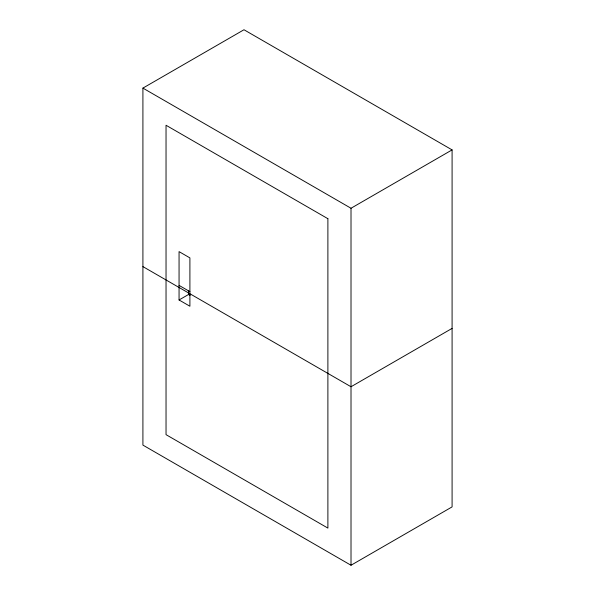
<?xml version="1.0" encoding="UTF-8"?>
<svg xmlns="http://www.w3.org/2000/svg" width="595" height="595" viewBox="0 0 595 595"><rect width="100%" height="100%" fill="white"/><g stroke="black" fill="none" stroke-linecap="round" stroke-linejoin="round"><path stroke-width="0.89" d="M142.912 88.105L243.987 29.75L452.088 149.895L452.088 506.895L351.013 565.25L142.912 445.105L142.912 88.105L351.013 208.25L452.088 149.895M179.058 299.969L189.902 306.232L189.902 257.888L179.058 251.626L179.058 299.969L188.533 294.503L190.088 295.395M452.088 328.395L351.013 386.75L142.912 266.605M179.058 285.384L189.902 291.639M351.013 208.25L351.013 565.25M188.533 290.851L188.533 294.503M327.89 218.7L166.035 125.255L166.035 434.655L327.89 528.1L327.89 218.7"/></g></svg>
